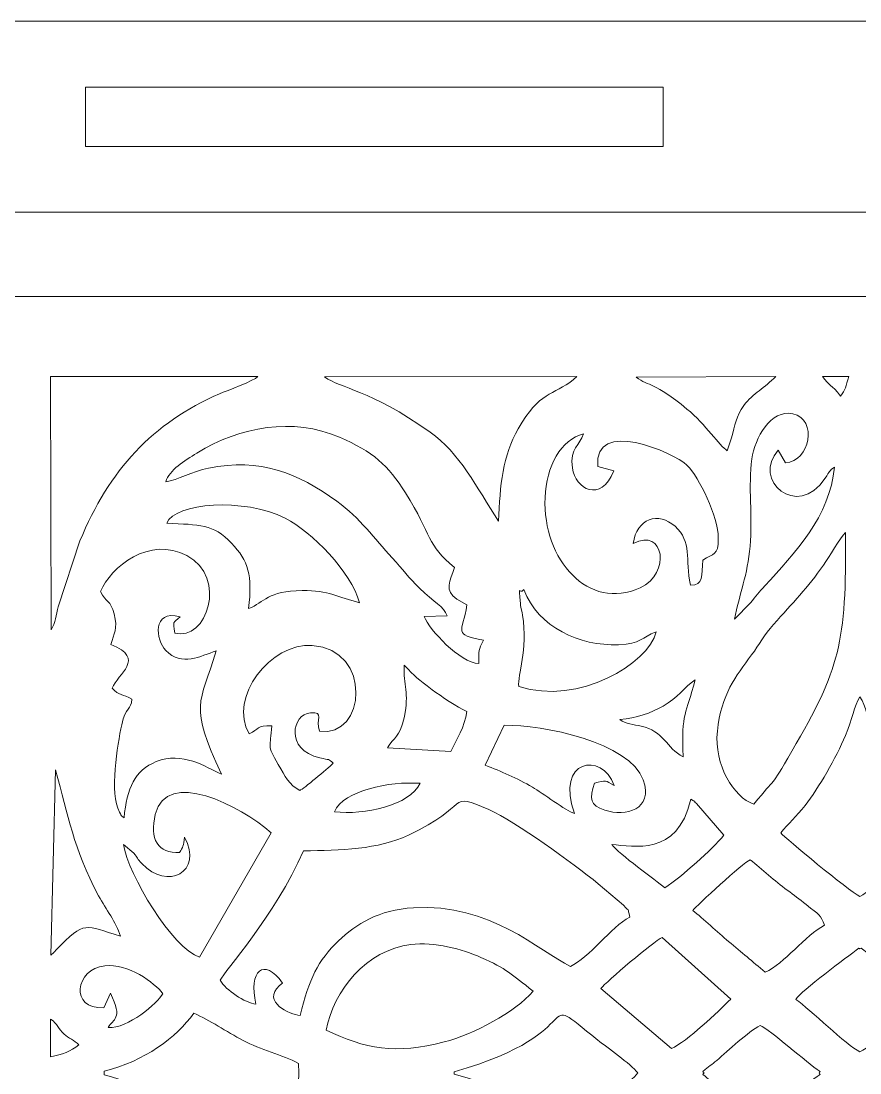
# Model space of a CAD drawing. Header units: millimetres. Extents: x 157 to 646, y -202 to 630.
# Drawn here: x 381.2 to 432.3, y 446.5 to 510.5 of the extents above; entities that cross this region are included whole.
import ezdxf

# ---------------------------------------------------------------- set-up
doc = ezdxf.new("R2010")
doc.units = ezdxf.units.MM
doc.header["$MEASUREMENT"] = 0
doc.layers.add('layer 1', color=7, linetype='Continuous')

msp = doc.modelspace()

# ---------------------------------------------------------------- linework, layer by layer
at = {"layer": 'layer 1', "color": 240, "lineweight": 9}
for points, knots in [([(157.1514, 506.4766), (157.1514, 506.4766), (157.1514, 391.4766), (157.1514, 391.4766), (157.1514, 391.4766), (157.1399, 390.9431), (157.7854, 387.4766), (161.5119, 387.4766), (161.5119, 387.4766), (280.1487, 387.4766), (428.5206, 387.4501), (534.1882, 387.4501), (534.1882, 387.4501), (534.1882, 394.6359), (534.1882, 389.1493), (534.1882, 407.7217), (534.1882, 407.7217), (529.1451, 409.8348), (525.5787, 414.8287), (525.5787, 420.6156), (525.5787, 420.6156), (525.5787, 420.6156), (525.5787, 481.3641), (525.5787, 481.3641), (525.5787, 481.3641), (525.5787, 487.151), (529.1451, 492.1449), (534.1882, 494.258), (534.1882, 494.258), (534.1882, 494.258), (534.1882, 510.5031), (534.1882, 510.5031), (534.1882, 510.5031), (428.5206, 510.5031), (280.1487, 510.4766), (161.5119, 510.4766), (161.5119, 510.4766), (157.7854, 510.4766), (157.1399, 507.0101), (157.1514, 506.4766)], [0, 0, 0, 0, 0.0909091, 0.0909091, 0.0909091, 0.0909091, 0.1818182, 0.1818182, 0.1818182, 0.1818182, 0.2727273, 0.2727273, 0.2727273, 0.2727273, 0.3636364, 0.3636364, 0.3636364, 0.3636364, 0.4545455, 0.4545455, 0.4545455, 0.4545455, 0.5454545, 0.5454545, 0.5454545, 0.5454545, 0.6363636, 0.6363636, 0.6363636, 0.6363636, 0.7272727, 0.7272727, 0.7272727, 0.7272727, 0.8181818, 0.8181818, 0.8181818, 0.8181818, 1, 1, 1, 1]), ([(385.1658, 502.8766), (385.1658, 502.8766), (420.3218, 502.8766), (420.3218, 502.8766), (420.3218, 502.8766), (420.3218, 502.8766), (420.3218, 506.4766), (420.3218, 506.4766), (420.3218, 506.4766), (420.3218, 506.4766), (385.1658, 506.4766), (385.1658, 506.4766), (385.1658, 506.4766), (385.1658, 506.4766), (385.1658, 502.8766), (385.1658, 502.8766)], [0, 0, 0, 0, 0.2, 0.2, 0.2, 0.2, 0.4, 0.4, 0.4, 0.4, 0.6, 0.6, 0.6, 0.6, 1, 1, 1, 1]), ([(395.662, 488.8766), (395.4183, 488.5856), (393.7876, 488.0173), (393.3171, 487.8113), (393.3171, 487.8113), (389.2491, 486.0311), (386.6045, 483.1777), (384.8294, 478.8579), (384.8294, 478.8579), (384.8294, 478.8579), (383.5001, 474.858), (383.5001, 474.858), (383.5001, 474.858), (383.3887, 474.3761), (383.3404, 473.8603), (383.0836, 473.45), (383.0836, 473.45), (383.0836, 473.45), (383.0417, 488.8766), (383.0417, 488.8766), (383.0417, 488.8766), (383.0417, 488.8766), (395.662, 488.8766), (395.662, 488.8766)], [0, 0, 0, 0, 0.1428571, 0.1428571, 0.1428571, 0.1428571, 0.2857143, 0.2857143, 0.2857143, 0.2857143, 0.4285714, 0.4285714, 0.4285714, 0.4285714, 0.5714286, 0.5714286, 0.5714286, 0.5714286, 0.7142857, 0.7142857, 0.7142857, 0.7142857, 1, 1, 1, 1]), ([(415.0648, 488.8766), (415.0648, 488.8766), (414.8701, 488.6808), (414.8701, 488.6808), (414.8701, 488.6808), (413.6104, 487.7), (412.785, 487.9664), (411.4941, 485.6858), (411.4941, 485.6858), (410.5572, 484.0306), (410.3903, 482.2608), (410.309, 480.0547), (410.309, 480.0547), (408.9556, 482.1294), (407.94, 484.2184), (406.1344, 485.4886), (406.1344, 485.4886), (402.4162, 488.1041), (400.726, 488.1181), (399.7178, 488.8417), (399.7178, 488.8417), (399.7178, 488.8417), (415.0648, 488.8766), (415.0648, 488.8766)], [0, 0, 0, 0, 0.1428571, 0.1428571, 0.1428571, 0.1428571, 0.2857143, 0.2857143, 0.2857143, 0.2857143, 0.4285714, 0.4285714, 0.4285714, 0.4285714, 0.5714286, 0.5714286, 0.5714286, 0.5714286, 0.7142857, 0.7142857, 0.7142857, 0.7142857, 1, 1, 1, 1]), ([(427.1736, 488.8766), (426.5115, 488.1728), (425.7813, 487.8462), (425.2357, 487.101), (425.2357, 487.101), (424.7567, 486.447), (424.6902, 485.9241), (424.4867, 485.1292), (424.4867, 485.1292), (424.4867, 485.1292), (424.2214, 484.3466), (424.2214, 484.3466), (424.2214, 484.3466), (423.7371, 484.6529), (422.9172, 485.9456), (421.7688, 486.8874), (421.7688, 486.8874), (419.7321, 488.5575), (419.5045, 488.232), (418.6719, 488.8296), (418.6719, 488.8296), (418.6719, 488.8296), (427.1736, 488.8766), (427.1736, 488.8766)], [0, 0, 0, 0, 0.1428571, 0.1428571, 0.1428571, 0.1428571, 0.2857143, 0.2857143, 0.2857143, 0.2857143, 0.4285714, 0.4285714, 0.4285714, 0.4285714, 0.5714286, 0.5714286, 0.5714286, 0.5714286, 0.7142857, 0.7142857, 0.7142857, 0.7142857, 1, 1, 1, 1]), ([(431.6239, 488.8694), (431.4287, 488.2764), (431.415, 488.0363), (431.1134, 487.672), (431.1134, 487.672), (430.5551, 488.414), (430.4183, 488.2859), (430.0167, 488.8659), (430.0167, 488.8659), (430.0167, 488.8659), (431.6239, 488.8694), (431.6239, 488.8694)], [0, 0, 0, 0, 0.25, 0.25, 0.25, 0.25, 0.5, 0.5, 0.5, 0.5, 1, 1, 1, 1]), ([(427.7622, 483.6207), (427.7622, 483.6207), (427.3246, 484.3913), (427.3246, 484.3913), (427.3246, 484.3913), (425.6777, 482.5933), (428.4829, 480.1074), (430.1727, 482.6752), (430.1727, 482.6752), (430.477, 483.1381), (430.4036, 483.0909), (430.7413, 483.3545), (430.7413, 483.3545), (430.4845, 480.3525), (428.3045, 478.101), (426.5068, 476.1282), (426.5068, 476.1282), (426.164, 475.7521), (425.96, 475.4896), (425.6279, 475.1009), (425.6279, 475.1009), (425.6279, 475.1009), (424.6564, 474.0927), (424.6564, 474.0927), (424.6564, 474.0927), (424.9683, 475.6738), (425.4528, 476.7503), (425.6137, 478.5463), (425.6137, 478.5463), (425.7694, 480.2836), (425.4826, 482.2112), (425.7192, 483.8517), (425.7192, 483.8517), (425.9033, 485.1275), (426.8576, 486.8839), (428.2054, 486.5955), (428.2054, 486.5955), (429.7573, 486.2634), (429.2457, 483.6927), (427.7622, 483.6207)], [0, 0, 0, 0, 0.0909091, 0.0909091, 0.0909091, 0.0909091, 0.1818182, 0.1818182, 0.1818182, 0.1818182, 0.2727273, 0.2727273, 0.2727273, 0.2727273, 0.3636364, 0.3636364, 0.3636364, 0.3636364, 0.4545455, 0.4545455, 0.4545455, 0.4545455, 0.5454545, 0.5454545, 0.5454545, 0.5454545, 0.6363636, 0.6363636, 0.6363636, 0.6363636, 0.7272727, 0.7272727, 0.7272727, 0.7272727, 0.8181818, 0.8181818, 0.8181818, 0.8181818, 1, 1, 1, 1]), ([(407.6177, 477.2459), (407.3529, 476.4157), (406.9891, 475.8263), (407.7656, 475.319), (407.7656, 475.319), (407.7656, 475.319), (408.3777, 474.9611), (408.3777, 474.9611), (408.3777, 474.9611), (408.1082, 473.2438), (407.484, 473.1901), (409.3949, 472.8218), (409.3949, 472.8218), (409.062, 472.1842), (409.1189, 472.2615), (409.0958, 471.3917), (409.0958, 471.3917), (407.9634, 471.4388), (406.073, 473.4602), (405.7854, 474.254), (405.7854, 474.254), (405.7854, 474.254), (407.1815, 474.3035), (407.1815, 474.3035), (407.1815, 474.3035), (406.9631, 474.8968), (406.389, 475.0992), (405.484, 475.9876), (405.484, 475.9876), (404.8241, 476.6355), (404.5012, 477.1026), (403.8306, 477.824), (403.8306, 477.824), (402.7394, 478.9975), (401.8777, 480.2549), (400.4631, 481.2712), (400.4631, 481.2712), (398.0563, 483.0003), (395.7997, 483.9296), (392.6463, 483.2907), (392.6463, 483.2907), (391.6543, 483.0897), (390.7772, 482.5775), (390.0494, 482.4522), (390.0494, 482.4522), (390.2755, 483.1909), (391.1907, 483.7399), (391.9471, 484.2053), (391.9471, 484.2053), (394.5979, 485.8364), (397.7996, 486.3842), (400.6178, 485.1744), (400.6178, 485.1744), (402.675, 484.2914), (403.5837, 483.465), (404.6407, 481.7827), (404.6407, 481.7827), (406.2932, 479.1527), (405.9075, 478.6385), (407.6177, 477.2459)], [0, 0, 0, 0, 0.0625, 0.0625, 0.0625, 0.0625, 0.125, 0.125, 0.125, 0.125, 0.1875, 0.1875, 0.1875, 0.1875, 0.25, 0.25, 0.25, 0.25, 0.3125, 0.3125, 0.3125, 0.3125, 0.375, 0.375, 0.375, 0.375, 0.4375, 0.4375, 0.4375, 0.4375, 0.5, 0.5, 0.5, 0.5, 0.5625, 0.5625, 0.5625, 0.5625, 0.625, 0.625, 0.625, 0.625, 0.6875, 0.6875, 0.6875, 0.6875, 0.75, 0.75, 0.75, 0.75, 0.8125, 0.8125, 0.8125, 0.8125, 0.875, 0.875, 0.875, 0.875, 1, 1, 1, 1]), ([(415.4762, 485.3865), (415.2642, 484.6374), (414.625, 484.5647), (414.7983, 483.2888), (414.7983, 483.2888), (414.9707, 482.0202), (416.532, 481.152), (417.3106, 483.1206), (417.3106, 483.1206), (417.3106, 483.1206), (416.3513, 483.3943), (416.3513, 483.3943), (416.3513, 483.3943), (416.0503, 486.3725), (420.9522, 484.2564), (421.7706, 483.4632), (421.7706, 483.4632), (422.5174, 482.7393), (423.6605, 480.3226), (423.6746, 479.0279), (423.6746, 479.0279), (423.687, 477.8919), (423.3764, 478.1645), (422.7429, 477.6901), (422.7429, 477.6901), (422.6107, 476.7517), (422.8191, 476.1549), (421.9842, 476.1719), (421.9842, 476.1719), (421.6567, 477.7685), (422.0802, 478.7983), (421.044, 479.749), (421.044, 479.749), (420.0384, 480.6717), (418.6971, 480.2147), (418.4965, 478.7062), (418.4965, 478.7062), (420.387, 479.6937), (420.8177, 476.8869), (418.9182, 476.0088), (418.9182, 476.0088), (415.7826, 474.5594), (412.9833, 477.7062), (413.1347, 481.4939), (413.1347, 481.4939), (413.2111, 483.4058), (414.0944, 485.0376), (415.4762, 485.3865)], [0, 0, 0, 0, 0.0769231, 0.0769231, 0.0769231, 0.0769231, 0.1538462, 0.1538462, 0.1538462, 0.1538462, 0.2307692, 0.2307692, 0.2307692, 0.2307692, 0.3076923, 0.3076923, 0.3076923, 0.3076923, 0.3846154, 0.3846154, 0.3846154, 0.3846154, 0.4615385, 0.4615385, 0.4615385, 0.4615385, 0.5384615, 0.5384615, 0.5384615, 0.5384615, 0.6153846, 0.6153846, 0.6153846, 0.6153846, 0.6923077, 0.6923077, 0.6923077, 0.6923077, 0.7692308, 0.7692308, 0.7692308, 0.7692308, 0.8461538, 0.8461538, 0.8461538, 0.8461538, 1, 1, 1, 1]), ([(401.8425, 475.1006), (400.5216, 475.433), (399.9852, 475.8535), (398.3566, 475.8419), (398.3566, 475.8419), (396.2239, 475.8265), (396.0941, 475.1261), (395.0948, 474.7393), (395.0948, 474.7393), (395.3285, 476.7676), (395.0833, 477.6343), (394.0569, 478.7229), (394.0569, 478.7229), (392.9251, 479.923), (392.1122, 479.8257), (390.1147, 479.9392), (390.1147, 479.9392), (390.5919, 481.1686), (394.8069, 481.5195), (397.325, 480.2408), (397.325, 480.2408), (398.9296, 479.4259), (401.3343, 476.9717), (401.8425, 475.1006)], [0, 0, 0, 0, 0.1428571, 0.1428571, 0.1428571, 0.1428571, 0.2857143, 0.2857143, 0.2857143, 0.2857143, 0.4285714, 0.4285714, 0.4285714, 0.4285714, 0.5714286, 0.5714286, 0.5714286, 0.5714286, 0.7142857, 0.7142857, 0.7142857, 0.7142857, 1, 1, 1, 1]), ([(390.6123, 473.2503), (390.4776, 474.0341), (390.4869, 473.8216), (390.9209, 474.2482), (390.9209, 474.2482), (389.1912, 474.7065), (389.4487, 472.8126), (390.0523, 472.1955), (390.0523, 472.1955), (391.0371, 471.1887), (392.1659, 471.8541), (393.1178, 472.168), (393.1178, 472.168), (392.1447, 468.8834), (391.4312, 468.9294), (393.4462, 464.6548), (393.4462, 464.6548), (392.4835, 465.1081), (391.0499, 466.064), (389.479, 465.4293), (389.479, 465.4293), (388.1507, 464.8924), (387.7006, 463.8229), (387.5125, 461.9993), (387.5125, 461.9993), (387.2572, 462.2554), (387.4185, 462.0212), (387.2367, 462.3599), (387.2367, 462.3599), (386.6207, 463.4668), (387.1149, 466.4647), (387.3738, 467.6589), (387.3738, 467.6589), (387.6178, 468.785), (387.9538, 468.5637), (387.9922, 469.2232), (387.9922, 469.2232), (387.4377, 469.5641), (387.1827, 469.4155), (386.7955, 469.9024), (386.7955, 469.9024), (387.1113, 470.7632), (388.8933, 471.682), (386.7163, 472.5528), (386.7163, 472.5528), (386.8984, 473.2573), (387.1454, 473.4667), (386.9126, 474.4176), (386.9126, 474.4176), (386.7022, 475.2762), (386.4035, 475.0787), (386.0879, 475.7771), (386.0879, 475.7771), (386.6838, 477.273), (389.0698, 479.1839), (391.3416, 477.9682), (391.3416, 477.9682), (393.8466, 476.6279), (392.5322, 472.7234), (390.6123, 473.2503)], [0, 0, 0, 0, 0.0625, 0.0625, 0.0625, 0.0625, 0.125, 0.125, 0.125, 0.125, 0.1875, 0.1875, 0.1875, 0.1875, 0.25, 0.25, 0.25, 0.25, 0.3125, 0.3125, 0.3125, 0.3125, 0.375, 0.375, 0.375, 0.375, 0.4375, 0.4375, 0.4375, 0.4375, 0.5, 0.5, 0.5, 0.5, 0.5625, 0.5625, 0.5625, 0.5625, 0.625, 0.625, 0.625, 0.625, 0.6875, 0.6875, 0.6875, 0.6875, 0.75, 0.75, 0.75, 0.75, 0.8125, 0.8125, 0.8125, 0.8125, 0.875, 0.875, 0.875, 0.875, 1, 1, 1, 1]), ([(431.4223, 479.3681), (431.4601, 472.5458), (431.0882, 471.1321), (428.1549, 466.0548), (428.1549, 466.0548), (426.7454, 463.615), (427.2886, 464.6516), (425.8346, 462.8347), (425.8346, 462.8347), (424.6096, 463.2635), (423.4047, 465.219), (423.6198, 467.2752), (423.6198, 467.2752), (423.8569, 469.5425), (424.7229, 470.5895), (425.7019, 471.9243), (425.7019, 471.9243), (426.1618, 472.5514), (426.4666, 473.1366), (427.0362, 473.7721), (427.0362, 473.7721), (428.2227, 475.096), (429.1069, 476.021), (430.0847, 477.3901), (430.0847, 477.3901), (430.4232, 477.8642), (431.0819, 479.0444), (431.4223, 479.3681)], [0, 0, 0, 0, 0.125, 0.125, 0.125, 0.125, 0.25, 0.25, 0.25, 0.25, 0.375, 0.375, 0.375, 0.375, 0.5, 0.5, 0.5, 0.5, 0.625, 0.625, 0.625, 0.625, 0.75, 0.75, 0.75, 0.75, 1, 1, 1, 1]), ([(411.8321, 475.9083), (412.7436, 473.5795), (415.2314, 472.4593), (417.5935, 472.5404), (417.5935, 472.5404), (419.0086, 472.589), (418.9867, 473.0016), (419.9021, 473.3248), (419.9021, 473.3248), (419.3978, 471.3934), (415.1984, 468.8212), (411.5339, 470.0022), (411.5339, 470.0022), (411.4434, 470.7302), (412.101, 472.1751), (411.7588, 474.3491), (411.7588, 474.3491), (411.7387, 474.4769), (411.6331, 474.9818), (411.6291, 475.0377), (411.6291, 475.0377), (411.5295, 476.4311), (411.5322, 475.4905), (411.8321, 475.9083)], [0, 0, 0, 0, 0.1428571, 0.1428571, 0.1428571, 0.1428571, 0.2857143, 0.2857143, 0.2857143, 0.2857143, 0.4285714, 0.4285714, 0.4285714, 0.4285714, 0.5714286, 0.5714286, 0.5714286, 0.5714286, 0.7142857, 0.7142857, 0.7142857, 0.7142857, 1, 1, 1, 1]), ([(399.4054, 467.2878), (399.1223, 467.9851), (399.7582, 468.4527), (398.8513, 468.3982), (398.8513, 468.3982), (397.7593, 468.3326), (397.2653, 466.1519), (399.4348, 465.654), (399.4348, 465.654), (400.0404, 465.515), (399.9354, 465.6129), (400.2488, 465.3332), (400.2488, 465.3332), (399.8598, 464.9543), (398.4396, 463.776), (398.2038, 463.6692), (398.2038, 463.6692), (397.5571, 464.0169), (397.3224, 464.5191), (396.8971, 465.2489), (396.8971, 465.2489), (396.173, 466.4914), (396.4339, 466.2438), (396.5024, 467.6133), (396.5024, 467.6133), (395.5753, 467.6318), (395.7364, 467.3868), (395.1249, 467.1169), (395.1249, 467.1169), (393.8322, 469.3507), (396.4576, 472.6641), (398.9602, 472.5036), (398.9602, 472.5036), (402.6538, 472.2667), (402.2265, 466.8198), (399.4054, 467.2878)], [0, 0, 0, 0, 0.1, 0.1, 0.1, 0.1, 0.2, 0.2, 0.2, 0.2, 0.3, 0.3, 0.3, 0.3, 0.4, 0.4, 0.4, 0.4, 0.5, 0.5, 0.5, 0.5, 0.6, 0.6, 0.6, 0.6, 0.7, 0.7, 0.7, 0.7, 0.8, 0.8, 0.8, 0.8, 1, 1, 1, 1]), ([(404.5606, 471.2981), (405.2507, 470.5847), (405.3495, 470.4764), (406.2655, 469.8034), (406.2655, 469.8034), (406.8177, 469.3977), (407.7875, 468.7427), (408.3647, 468.4797), (408.3647, 468.4797), (408.2485, 467.5181), (407.7544, 466.8053), (407.3925, 466.052), (407.3925, 466.052), (407.3925, 466.052), (403.5467, 466.2669), (403.5467, 466.2669), (403.5467, 466.2669), (403.9307, 466.9731), (404.2793, 466.7905), (404.5711, 468.1728), (404.5711, 468.1728), (404.8744, 469.6096), (404.5062, 470.0605), (404.5606, 471.2981)], [0, 0, 0, 0, 0.1428571, 0.1428571, 0.1428571, 0.1428571, 0.2857143, 0.2857143, 0.2857143, 0.2857143, 0.4285714, 0.4285714, 0.4285714, 0.4285714, 0.5714286, 0.5714286, 0.5714286, 0.5714286, 0.7142857, 0.7142857, 0.7142857, 0.7142857, 1, 1, 1, 1]), ([(422.2608, 470.3989), (421.7161, 468.2223), (421.4262, 468.4997), (421.529, 465.7143), (421.529, 465.7143), (420.5184, 466.2473), (420.3489, 467.3001), (418.9795, 467.5902), (418.9795, 467.5902), (418.5505, 467.6808), (418.0218, 467.7309), (417.6849, 467.9826), (417.6849, 467.9826), (418.7033, 468.0934), (419.5496, 468.3731), (420.3284, 468.8091), (420.3284, 468.8091), (421.1972, 469.2953), (421.6026, 469.9635), (422.2608, 470.3989)], [0, 0, 0, 0, 0.1666667, 0.1666667, 0.1666667, 0.1666667, 0.3333333, 0.3333333, 0.3333333, 0.3333333, 0.5, 0.5, 0.5, 0.5, 0.6666667, 0.6666667, 0.6666667, 0.6666667, 1, 1, 1, 1]), ([(432.2951, 457.2121), (433.0229, 457.6142), (436.8321, 460.7499), (437.1165, 461.0903), (437.1165, 461.0903), (436.6538, 461.6565), (436.1707, 462.0821), (435.6331, 462.7628), (435.6331, 462.7628), (434.7909, 463.829), (433.7656, 465.6369), (433.1746, 467.0217), (433.1746, 467.0217), (432.7553, 468.0038), (432.6699, 468.811), (432.2951, 469.362), (432.2951, 469.362), (431.9203, 468.811), (431.8349, 468.0038), (431.4156, 467.0217), (431.4156, 467.0217), (430.8246, 465.6369), (429.7993, 463.829), (428.9571, 462.7628), (428.9571, 462.7628), (428.4195, 462.0821), (427.9364, 461.6565), (427.4737, 461.0903), (427.4737, 461.0903), (427.7581, 460.7499), (431.5673, 457.6142), (432.2951, 457.2121)], [0, 0, 0, 0, 0.1111111, 0.1111111, 0.1111111, 0.1111111, 0.2222222, 0.2222222, 0.2222222, 0.2222222, 0.3333333, 0.3333333, 0.3333333, 0.3333333, 0.4444444, 0.4444444, 0.4444444, 0.4444444, 0.5555556, 0.5555556, 0.5555556, 0.5555556, 0.6666667, 0.6666667, 0.6666667, 0.6666667, 0.7777778, 0.7777778, 0.7777778, 0.7777778, 1, 1, 1, 1]), ([(410.6548, 467.6358), (412.9857, 467.6796), (418.2989, 466.6109), (419.1097, 464.3128), (419.1097, 464.3128), (419.7459, 462.5097), (418.0372, 462.0575), (416.7635, 462.4738), (416.7635, 462.4738), (415.8733, 462.7647), (415.8182, 463.1599), (416.135, 464.1162), (416.135, 464.1162), (416.8682, 464.311), (416.7803, 464.2953), (417.3444, 463.9791), (417.3444, 463.9791), (416.5949, 466.0597), (413.7299, 465.5589), (414.9256, 462.2679), (414.9256, 462.2679), (414.4051, 462.4329), (412.9649, 463.5222), (412.374, 463.8685), (412.374, 463.8685), (411.4274, 464.4232), (410.453, 464.8297), (409.4813, 465.2094), (409.4813, 465.2094), (409.4813, 465.2094), (410.6548, 467.6358), (410.6548, 467.6358)], [0, 0, 0, 0, 0.1111111, 0.1111111, 0.1111111, 0.1111111, 0.2222222, 0.2222222, 0.2222222, 0.2222222, 0.3333333, 0.3333333, 0.3333333, 0.3333333, 0.4444444, 0.4444444, 0.4444444, 0.4444444, 0.5555556, 0.5555556, 0.5555556, 0.5555556, 0.6666667, 0.6666667, 0.6666667, 0.6666667, 0.7777778, 0.7777778, 0.7777778, 0.7777778, 1, 1, 1, 1]), ([(387.2977, 454.803), (385.106, 455.4445), (385.1774, 455.8208), (383.3603, 453.9426), (383.3603, 453.9426), (383.1367, 453.7115), (383.308, 453.8597), (383.05, 453.6533), (383.05, 453.6533), (383.05, 453.6533), (383.3343, 464.9229), (383.3343, 464.9229), (383.3343, 464.9229), (384.1812, 462.0637), (384.3691, 460.2431), (385.9697, 457.2564), (385.9697, 457.2564), (386.4193, 456.4175), (387.0314, 455.6697), (387.2977, 454.803)], [0, 0, 0, 0, 0.1666667, 0.1666667, 0.1666667, 0.1666667, 0.3333333, 0.3333333, 0.3333333, 0.3333333, 0.5, 0.5, 0.5, 0.5, 0.6666667, 0.6666667, 0.6666667, 0.6666667, 1, 1, 1, 1]), ([(391.1996, 460.8292), (391.1269, 460.2971), (391.0982, 460.2232), (390.8989, 459.8992), (390.8989, 459.8992), (389.5503, 459.803), (389.0647, 460.7435), (389.4151, 462.2143), (389.4151, 462.2143), (390.089, 465.0422), (394.5794, 462.7669), (396.4675, 461.0903), (396.4675, 461.0903), (396.4675, 461.0903), (392.1114, 453.5204), (392.1114, 453.5204), (392.1114, 453.5204), (390.4711, 454.0626), (387.7509, 458.5296), (387.4869, 460.3913), (387.4869, 460.3913), (387.4869, 460.3913), (388.1188, 459.8531), (388.1188, 459.8531), (388.1188, 459.8531), (388.3317, 459.5847), (388.3224, 459.5032), (388.5901, 459.2198), (388.5901, 459.2198), (390.1652, 457.5524), (392.3436, 458.7083), (391.1996, 460.8292)], [0, 0, 0, 0, 0.1111111, 0.1111111, 0.1111111, 0.1111111, 0.2222222, 0.2222222, 0.2222222, 0.2222222, 0.3333333, 0.3333333, 0.3333333, 0.3333333, 0.4444444, 0.4444444, 0.4444444, 0.4444444, 0.5555556, 0.5555556, 0.5555556, 0.5555556, 0.6666667, 0.6666667, 0.6666667, 0.6666667, 0.7777778, 0.7777778, 0.7777778, 0.7777778, 1, 1, 1, 1]), ([(405.5302, 464.1058), (404.9144, 462.7783), (402.1187, 462.1458), (400.3126, 462.3741), (400.3126, 462.3741), (400.9166, 463.6812), (403.6464, 464.2391), (405.5302, 464.1058)], [0, 0, 0, 0, 0.3333333, 0.3333333, 0.3333333, 0.3333333, 1, 1, 1, 1]), ([(398.4348, 460.002), (400.6777, 460.011), (402.9717, 460.084), (404.8187, 460.9468), (404.8187, 460.9468), (408.663, 462.7424), (407.1386, 463.6691), (409.711, 462.5063), (409.711, 462.5063), (411.3993, 461.7434), (414.7732, 459.2721), (416.3749, 457.9937), (416.3749, 457.9937), (416.3749, 457.9937), (417.9072, 456.6949), (417.9072, 456.6949), (417.9072, 456.6949), (418.3758, 456.1505), (418.1022, 456.6179), (418.2942, 455.9607), (418.2942, 455.9607), (417.1404, 455.3573), (415.8185, 453.4818), (414.6764, 452.9626), (414.6764, 452.9626), (412.7747, 453.8954), (409.7909, 456.8225), (405.1261, 456.5341), (405.1261, 456.5341), (403.0178, 456.4037), (401.6375, 455.5443), (400.5601, 454.515), (400.5601, 454.515), (399.3119, 453.3226), (398.7729, 452.1773), (398.2256, 449.9679), (398.2256, 449.9679), (397.6077, 450.04), (395.8725, 450.7914), (396.9658, 451.7912), (396.9658, 451.7912), (396.9658, 451.7912), (397.1617, 451.9518), (397.1617, 451.9518), (397.1617, 451.9518), (396.031, 453.5502), (395.0803, 452.6966), (395.5337, 450.6642), (395.5337, 450.6642), (394.8716, 450.7481), (393.7081, 451.5164), (393.3711, 452.1151), (393.3711, 452.1151), (393.6126, 452.6772), (396.6813, 455.9864), (398.4348, 460.002)], [0, 0, 0, 0, 0.0666667, 0.0666667, 0.0666667, 0.0666667, 0.1333333, 0.1333333, 0.1333333, 0.1333333, 0.2, 0.2, 0.2, 0.2, 0.2666667, 0.2666667, 0.2666667, 0.2666667, 0.3333333, 0.3333333, 0.3333333, 0.3333333, 0.4, 0.4, 0.4, 0.4, 0.4666667, 0.4666667, 0.4666667, 0.4666667, 0.5333333, 0.5333333, 0.5333333, 0.5333333, 0.6, 0.6, 0.6, 0.6, 0.6666667, 0.6666667, 0.6666667, 0.6666667, 0.7333333, 0.7333333, 0.7333333, 0.7333333, 0.8, 0.8, 0.8, 0.8, 0.8666667, 0.8666667, 0.8666667, 0.8666667, 1, 1, 1, 1]), ([(421.9999, 463.1328), (422.5396, 462.8389), (422.024, 463.1802), (422.3393, 462.8802), (422.3393, 462.8802), (422.3393, 462.8802), (424.0169, 460.9403), (424.0169, 460.9403), (424.0169, 460.9403), (423.291, 460.0936), (421.476, 458.4404), (420.4222, 457.7375), (420.4222, 457.7375), (419.8709, 458.2308), (417.6191, 459.796), (417.2054, 460.3753), (417.2054, 460.3753), (418.51, 460.3109), (421.1708, 459.5839), (421.9999, 463.1328)], [0, 0, 0, 0, 0.1666667, 0.1666667, 0.1666667, 0.1666667, 0.3333333, 0.3333333, 0.3333333, 0.3333333, 0.5, 0.5, 0.5, 0.5, 0.6666667, 0.6666667, 0.6666667, 0.6666667, 1, 1, 1, 1]), ([(425.6069, 459.4498), (426.3606, 458.8862), (427.0922, 458.1507), (427.8639, 457.6072), (427.8639, 457.6072), (428.3157, 457.289), (428.5664, 457.0883), (429.0227, 456.722), (429.0227, 456.722), (429.818, 456.0838), (429.9164, 456.1101), (430.1386, 455.4662), (430.1386, 455.4662), (428.9641, 454.8558), (427.6775, 453.1148), (426.5306, 452.6085), (426.5306, 452.6085), (425.7281, 453.2697), (425.1271, 453.7984), (424.2997, 454.4827), (424.2997, 454.4827), (423.6315, 455.0354), (422.7699, 455.8746), (422.1213, 456.3579), (422.1213, 456.3579), (422.3315, 456.6519), (425.2114, 459.2793), (425.6069, 459.4498)], [0, 0, 0, 0, 0.125, 0.125, 0.125, 0.125, 0.25, 0.25, 0.25, 0.25, 0.375, 0.375, 0.375, 0.375, 0.5, 0.5, 0.5, 0.5, 0.625, 0.625, 0.625, 0.625, 0.75, 0.75, 0.75, 0.75, 1, 1, 1, 1]), ([(420.2518, 454.7242), (420.2518, 454.7242), (424.4385, 450.9727), (424.4385, 450.9727), (424.4385, 450.9727), (423.6649, 450.2055), (421.7584, 448.3842), (420.8344, 447.9582), (420.8344, 447.9582), (420.8344, 447.9582), (416.5338, 451.6255), (416.5338, 451.6255), (416.5338, 451.6255), (416.8316, 452.0024), (419.7658, 454.4962), (420.2518, 454.7242)], [0, 0, 0, 0, 0.2, 0.2, 0.2, 0.2, 0.4, 0.4, 0.4, 0.4, 0.6, 0.6, 0.6, 0.6, 1, 1, 1, 1]), ([(412.4057, 451.4623), (411.3141, 450.1626), (408.7797, 448.8269), (406.9977, 448.3623), (406.9977, 448.3623), (404.0448, 447.5927), (402.1557, 447.9529), (399.8217, 449.0747), (399.8217, 449.0747), (400.2506, 451.4853), (402.2561, 453.959), (404.97, 454.2961), (404.97, 454.2961), (406.3882, 454.4722), (408.0946, 454.013), (409.2344, 453.5085), (409.2344, 453.5085), (410.7914, 452.8196), (411.0878, 452.4795), (412.4057, 451.4623)], [0, 0, 0, 0, 0.1666667, 0.1666667, 0.1666667, 0.1666667, 0.3333333, 0.3333333, 0.3333333, 0.3333333, 0.5, 0.5, 0.5, 0.5, 0.6666667, 0.6666667, 0.6666667, 0.6666667, 1, 1, 1, 1]), ([(432.3635, 454.0638), (432.3444, 454.056), (432.3213, 454.0447), (432.2951, 454.0309), (432.2951, 454.0309), (432.2689, 454.0447), (432.2458, 454.056), (432.2267, 454.0638), (432.2267, 454.0638), (431.4868, 453.5077), (428.7272, 451.4845), (428.3886, 450.9557), (428.3886, 450.9557), (429.2736, 450.3451), (431.4428, 448.161), (432.2951, 447.7686), (432.2951, 447.7686), (433.1474, 448.161), (435.3166, 450.3451), (436.2016, 450.9557), (436.2016, 450.9557), (435.863, 451.4845), (433.1034, 453.5077), (432.3635, 454.0638)], [0, 0, 0, 0, 0.1428571, 0.1428571, 0.1428571, 0.1428571, 0.2857143, 0.2857143, 0.2857143, 0.2857143, 0.4285714, 0.4285714, 0.4285714, 0.4285714, 0.5714286, 0.5714286, 0.5714286, 0.5714286, 0.7142857, 0.7142857, 0.7142857, 0.7142857, 1, 1, 1, 1]), ([(389.8785, 451.2991), (389.5475, 450.7388), (387.7378, 449.1444), (386.5535, 449.2466), (386.5535, 449.2466), (386.831, 449.773), (387.4867, 449.7277), (386.687, 451.329), (386.687, 451.329), (386.687, 451.329), (386.2773, 450.4478), (386.2773, 450.4478), (386.2773, 450.4478), (384.1737, 450.3208), (384.5465, 452.8109), (386.3439, 453.0016), (386.3439, 453.0016), (387.7494, 453.1508), (389.386, 451.9744), (389.8785, 451.2991)], [0, 0, 0, 0, 0.1666667, 0.1666667, 0.1666667, 0.1666667, 0.3333333, 0.3333333, 0.3333333, 0.3333333, 0.5, 0.5, 0.5, 0.5, 0.6666667, 0.6666667, 0.6666667, 0.6666667, 1, 1, 1, 1]), ([(407.6091, 446.4098), (416.3236, 443.8997), (412.2382, 441.1815), (416.3378, 444.4736), (416.3378, 444.4736), (416.8689, 444.9002), (418.3508, 445.9159), (418.7739, 446.4766), (418.7739, 446.4766), (418.3508, 447.0373), (416.8689, 448.053), (416.3378, 448.4796), (416.3378, 448.4796), (412.2382, 451.7717), (416.3236, 449.0535), (407.6091, 446.5434), (407.6091, 446.5434), (407.6091, 446.5434), (407.6091, 446.4098), (407.6091, 446.4098)], [0, 0, 0, 0, 0.1666667, 0.1666667, 0.1666667, 0.1666667, 0.3333333, 0.3333333, 0.3333333, 0.3333333, 0.5, 0.5, 0.5, 0.5, 0.6666667, 0.6666667, 0.6666667, 0.6666667, 1, 1, 1, 1]), ([(391.7637, 442.8439), (392.7161, 443.2558), (393.742, 443.9595), (394.7654, 444.5007), (394.7654, 444.5007), (395.8197, 445.0581), (397.1252, 445.3537), (398.1366, 445.897), (398.1366, 445.897), (398.1366, 445.897), (398.1429, 446.4766), (398.1429, 446.4766), (398.1429, 446.4766), (398.1429, 446.4766), (398.1366, 447.0562), (398.1366, 447.0562), (398.1366, 447.0562), (397.1252, 447.5995), (395.8197, 447.8951), (394.7654, 448.4525), (394.7654, 448.4525), (393.742, 448.9937), (392.7161, 449.6974), (391.7637, 450.1093), (391.7637, 450.1093), (390.6887, 448.642), (388.7578, 447.1802), (386.3038, 446.5898), (386.3038, 446.5898), (386.3038, 446.5898), (386.3038, 446.3634), (386.3038, 446.3634), (386.3038, 446.3634), (388.7578, 445.773), (390.6887, 444.3112), (391.7637, 442.8439)], [0, 0, 0, 0, 0.1, 0.1, 0.1, 0.1, 0.2, 0.2, 0.2, 0.2, 0.3, 0.3, 0.3, 0.3, 0.4, 0.4, 0.4, 0.4, 0.5, 0.5, 0.5, 0.5, 0.6, 0.6, 0.6, 0.6, 0.7, 0.7, 0.7, 0.7, 0.8, 0.8, 0.8, 0.8, 1, 1, 1, 1]), ([(384.7727, 448.1986), (384.2478, 447.7843), (383.7892, 447.6062), (383.0417, 447.4675), (383.0417, 447.4675), (383.0417, 447.4675), (383.0484, 449.7609), (383.0484, 449.7609), (383.0484, 449.7609), (383.4787, 449.4619), (383.513, 449.1591), (383.8711, 448.8304), (383.8711, 448.8304), (384.125, 448.5976), (384.4876, 448.4584), (384.7727, 448.1986)], [0, 0, 0, 0, 0.2, 0.2, 0.2, 0.2, 0.4, 0.4, 0.4, 0.4, 0.6, 0.6, 0.6, 0.6, 1, 1, 1, 1]), ([(426.2227, 443.5865), (426.8198, 443.8495), (429.0427, 445.8293), (429.8639, 446.3865), (429.8639, 446.3865), (429.8492, 446.4137), (429.8293, 446.444), (429.8049, 446.4766), (429.8049, 446.4766), (429.8293, 446.5092), (429.8492, 446.5395), (429.8639, 446.5667), (429.8639, 446.5667), (429.0427, 447.1239), (426.8198, 449.1037), (426.2227, 449.3667), (426.2227, 449.3667), (425.481, 448.974), (424.2786, 447.8495), (423.5828, 447.2377), (423.5828, 447.2377), (423.2772, 446.969), (423.1029, 446.8988), (422.7387, 446.5667), (422.7387, 446.5667), (422.7487, 446.5475), (422.7726, 446.5168), (422.8082, 446.4766), (422.8082, 446.4766), (422.7726, 446.4364), (422.7487, 446.4057), (422.7387, 446.3865), (422.7387, 446.3865), (423.1029, 446.0544), (423.2772, 445.9842), (423.5828, 445.7155), (423.5828, 445.7155), (424.2786, 445.1037), (425.481, 443.9792), (426.2227, 443.5865)], [0, 0, 0, 0, 0.0909091, 0.0909091, 0.0909091, 0.0909091, 0.1818182, 0.1818182, 0.1818182, 0.1818182, 0.2727273, 0.2727273, 0.2727273, 0.2727273, 0.3636364, 0.3636364, 0.3636364, 0.3636364, 0.4545455, 0.4545455, 0.4545455, 0.4545455, 0.5454545, 0.5454545, 0.5454545, 0.5454545, 0.6363636, 0.6363636, 0.6363636, 0.6363636, 0.7272727, 0.7272727, 0.7272727, 0.7272727, 0.8181818, 0.8181818, 0.8181818, 0.8181818, 1, 1, 1, 1])]:
    msp.add_open_spline(points, degree=3, knots=knots, dxfattribs=at)
at = {"layer": 'layer 1', "color": 250, "lineweight": 9}
msp.add_open_spline([(515.5878, 493.7359), (515.5878, 493.7359), (496.6126, 493.7359), (496.6126, 493.7359), (496.6126, 493.7359), (496.6126, 493.7359), (496.6126, 417.4766), (496.6126, 417.4766), (496.6126, 417.4766), (496.6126, 417.4766), (491.6576, 417.4766), (491.6576, 417.4766), (491.6576, 417.4766), (491.6576, 417.4766), (491.6576, 493.7359), (491.6576, 493.7359), (491.6576, 493.7359), (491.6576, 493.7359), (293.0948, 493.7359), (293.0948, 493.7359), (293.0948, 493.7359), (293.0948, 493.7359), (293.0948, 417.4766), (293.0948, 417.4766), (293.0948, 417.4766), (293.0948, 417.4766), (288.0963, 417.4766), (288.0963, 417.4766), (288.0963, 417.4766), (288.0963, 417.4766), (288.0963, 493.7359), (288.0963, 493.7359), (288.0963, 493.7359), (288.0963, 493.7359), (168.7882, 493.7359), (168.7882, 493.7359), (168.7882, 493.7359), (168.7882, 493.7359), (168.7882, 498.8766), (168.7882, 498.8766), (168.7882, 498.8766), (168.7882, 498.8766), (515.5878, 498.8766), (515.5878, 498.8766), (515.5878, 498.8766), (515.5878, 498.8766), (515.5878, 493.7359), (515.5878, 493.7359)], degree=3, knots=[0, 0, 0, 0, 0.0769231, 0.0769231, 0.0769231, 0.0769231, 0.1538462, 0.1538462, 0.1538462, 0.1538462, 0.2307692, 0.2307692, 0.2307692, 0.2307692, 0.3076923, 0.3076923, 0.3076923, 0.3076923, 0.3846154, 0.3846154, 0.3846154, 0.3846154, 0.4615385, 0.4615385, 0.4615385, 0.4615385, 0.5384615, 0.5384615, 0.5384615, 0.5384615, 0.6153846, 0.6153846, 0.6153846, 0.6153846, 0.6923077, 0.6923077, 0.6923077, 0.6923077, 0.7692308, 0.7692308, 0.7692308, 0.7692308, 0.8461538, 0.8461538, 0.8461538, 0.8461538, 1, 1, 1, 1], dxfattribs=at)

doc.saveas('drawing.dxf')
